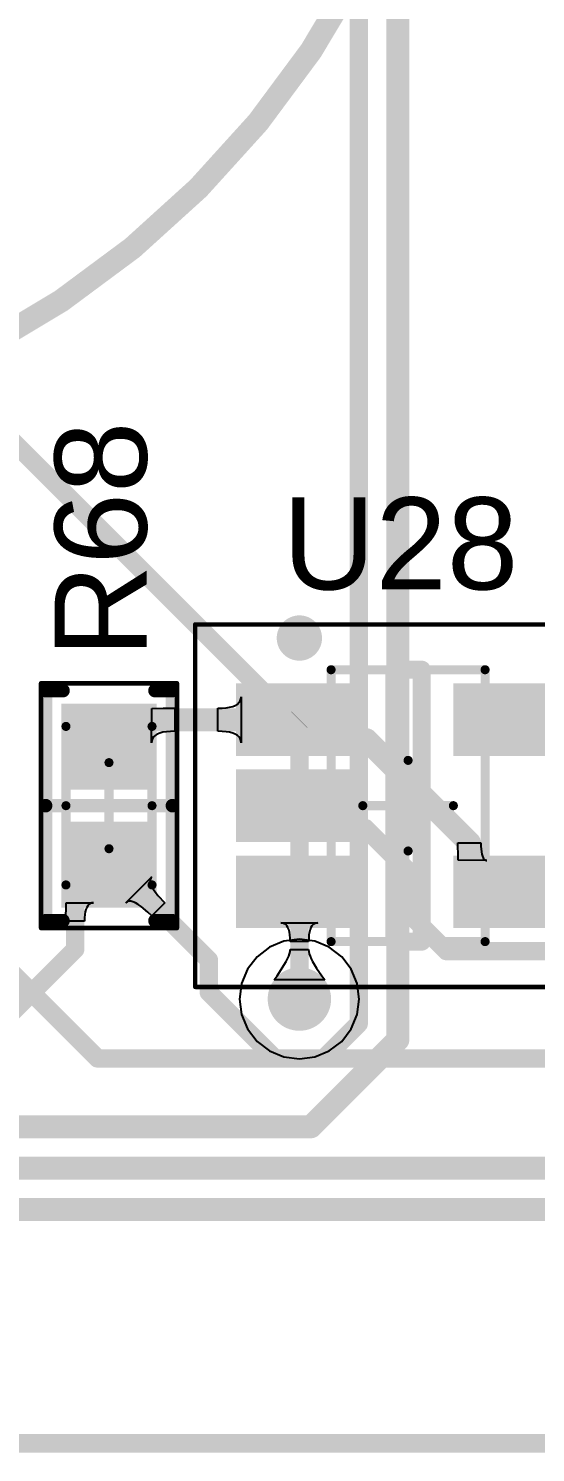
# Model space of a CAD drawing. Header units: inches. Extents: x -0.01 to 3.94, y -0.06 to 4.68.
# Drawn here: x 1.425 to 1.645, y 0.55 to 1.169 of the extents above; entities that cross this region are included whole.
import ezdxf

# ---------------------------------------------------------------- set-up
doc = ezdxf.new("R2010")
doc.units = ezdxf.units.IN
doc.header["$MEASUREMENT"] = 0
for name, color, linetype in [('Bottom Layer', 5, 'Continuous'), ('Int1 -GND)', 16, 'Continuous'), ('Int2 -PWR)', 76, 'Continuous'), ('PCBD Notes', 76, 'Continuous'), ('Top 3D Body', 56, 'Continuous'), ('Top Courtyard', 56, 'Continuous'), ('Top Layer', 1, 'Continuous'), ('Top Overlay', 2, 'Continuous'), ('Top Paste', 8, 'Continuous'), ('Top Solder', 216, 'Continuous'), ('Via Holes', 16, 'Continuous')]:
    doc.layers.add(name, color=color, linetype=linetype)
doc.styles.add('Arial', font='', dxfattribs={"height": 0.2})
doc.styles.get('Arial').set_extended_font_data('Arial')

# ---------------------------------------------------------------- blocks, each defined once
blk = doc.blocks.new('A3DDA0BC_073E_4B18_9613_F713A7EC1E27_16')
at = {"layer": 'Top Layer'}
for points in [[(-0.07283, 0.02362), (-0.07283, 0.05118), (-0.02165, 0.05118), (-0.02165, 0.02362)], [(0.02165, 0.02362), (0.02165, 0.05118), (0.07283, 0.05118), (0.07283, 0.02362)], [(-0.07283, -0.01378), (-0.07283, 0.01378), (-0.02165, 0.01378), (-0.02165, -0.01378)], [(-0.07283, -0.05118), (-0.07283, -0.02362), (-0.02165, -0.02362), (-0.02165, -0.05118)], [(0.02165, -0.05118), (0.02165, -0.02362), (0.07283, -0.02362), (0.07283, -0.05118)]]:
    blk.add_hatch(color=1, dxfattribs=at).paths.add_polyline_path(points)
at = {"layer": 'Top Paste'}
for points in [[(-0.07283, 0.02362), (-0.07283, 0.05118), (-0.02165, 0.05118), (-0.02165, 0.02362)], [(0.02165, 0.02362), (0.02165, 0.05118), (0.07283, 0.05118), (0.07283, 0.02362)], [(-0.07283, -0.01378), (-0.07283, 0.01378), (-0.02165, 0.01378), (-0.02165, -0.01378)], [(-0.07283, -0.05118), (-0.07283, -0.02362), (-0.02165, -0.02362), (-0.02165, -0.05118)], [(0.02165, -0.05118), (0.02165, -0.02362), (0.07283, -0.02362), (0.07283, -0.05118)]]:
    blk.add_hatch(color=8, dxfattribs=at).paths.add_polyline_path(points)
at = {"layer": 'Top Solder'}
for points in [[(-0.0748, 0.02165), (-0.0748, 0.05315), (-0.01969, 0.05315), (-0.01969, 0.02165)], [(0.01968, 0.02165), (0.01968, 0.05315), (0.0748, 0.05315), (0.0748, 0.02165)], [(-0.0748, -0.01575), (-0.0748, 0.01575), (-0.01969, 0.01575), (-0.01969, -0.01575)], [(-0.0748, -0.05315), (-0.0748, -0.02165), (-0.01969, -0.02165), (-0.01969, -0.05315)], [(0.01968, -0.05315), (0.01968, -0.02165), (0.0748, -0.02165), (0.0748, -0.05315)]]:
    blk.add_hatch(color=216, dxfattribs=at).paths.add_polyline_path(points)
at = {"layer": 'Top 3D Body'}
for points in [[(-0.03346, -0.05906, 0.00394, 0.00394, 0), (-0.03346, 0.05906, 0.00394, 0.00394, 0)], [(-0.03346, 0.05906, 0.00394, 0.00394, 0), (0.03346, 0.05906, 0.00394, 0.00394, 0)], [(0.03346, -0.05906, 0.00394, 0.00394, 0), (0.03346, 0.05906, 0.00394, 0.00394, 0)], [(-0.03346, -0.05906, 0.00394, 0.00394, 0), (0.03346, -0.05906, 0.00394, 0.00394, 0)]]:
    blk.add_lwpolyline(points, format="xyseb", dxfattribs=at)
for points in [[(-0.03445, 0.05906, 0.00197, 0.00197, 1), (-0.03248, 0.05906, 0.00197, 0.00197, 1)], [(-0.03445, 0.05906, 0.00197, 0.00197, 1), (-0.03248, 0.05906, 0.00197, 0.00197, 1)], [(0.03248, 0.05906, 0.00197, 0.00197, 1), (0.03445, 0.05906, 0.00197, 0.00197, 1)], [(0.03248, 0.05906, 0.00197, 0.00197, 1), (0.03445, 0.05906, 0.00197, 0.00197, 1)], [(-0.03445, -0.05906, 0.00197, 0.00197, 1), (-0.03248, -0.05906, 0.00197, 0.00197, 1)], [(-0.03445, -0.05906, 0.00197, 0.00197, 1), (-0.03248, -0.05906, 0.00197, 0.00197, 1)], [(0.03248, -0.05906, 0.00197, 0.00197, 1), (0.03445, -0.05906, 0.00197, 0.00197, 1)], [(0.03248, -0.05906, 0.00197, 0.00197, 1), (0.03445, -0.05906, 0.00197, 0.00197, 1)]]:
    blk.add_lwpolyline(points, format="xyseb", close=True, dxfattribs=at)
at = {"layer": 'Top Courtyard'}
for points in [[(-0.09252, -0.07874, 0.00197, 0.00197, 0), (-0.09252, 0.07874, 0.00197, 0.00197, 0)], [(-0.09252, 0.07874, 0.00197, 0.00197, 0), (0.09252, 0.07874, 0.00197, 0.00197, 0)], [(0.09252, -0.07874, 0.00197, 0.00197, 0), (0.09252, 0.07874, 0.00197, 0.00197, 0)], [(0, -0.01969, 0.00394, 0.00394, 0), (0, 0.01969, 0.00394, 0.00394, 0)], [(-0.01968, 0, 0.00394, 0.00394, 0), (0.01969, 0, 0.00394, 0.00394, 0)], [(-0.09252, -0.07874, 0.00197, 0.00197, 0), (0.09252, -0.07874, 0.00197, 0.00197, 0)]]:
    blk.add_lwpolyline(points, format="xyseb", dxfattribs=at)
for points in [[(-0.09301, 0.07874, 0.000984, 0.000984, 1), (-0.09203, 0.07874, 0.000984, 0.000984, 1)], [(-0.09301, 0.07874, 0.000984, 0.000984, 1), (-0.09203, 0.07874, 0.000984, 0.000984, 1)], [(0.09203, 0.07874, 0.000984, 0.000984, 1), (0.09301, 0.07874, 0.000984, 0.000984, 1)], [(0.09203, 0.07874, 0.000984, 0.000984, 1), (0.09301, 0.07874, 0.000984, 0.000984, 1)], [(-0.00098, 0.01969, 0.00197, 0.00197, 1), (0.00098, 0.01969, 0.00197, 0.00197, 1)], [(-0.02067, 0, 0.00197, 0.00197, 1), (-0.0187, 0, 0.00197, 0.00197, 1)], [(0.0187, 0, 0.00197, 0.00197, 1), (0.02067, 0, 0.00197, 0.00197, 1)], [(-0.00098, -0.01969, 0.00197, 0.00197, 1), (0.00098, -0.01969, 0.00197, 0.00197, 1)], [(-0.09301, -0.07874, 0.000984, 0.000984, 1), (-0.09203, -0.07874, 0.000984, 0.000984, 1)], [(-0.09301, -0.07874, 0.000984, 0.000984, 1), (-0.09203, -0.07874, 0.000984, 0.000984, 1)], [(0.09203, -0.07874, 0.000984, 0.000984, 1), (0.09301, -0.07874, 0.000984, 0.000984, 1)], [(0.09203, -0.07874, 0.000984, 0.000984, 1), (0.09301, -0.07874, 0.000984, 0.000984, 1)]]:
    blk.add_lwpolyline(points, format="xyseb", close=True, dxfattribs=at)
at = {"layer": 'Top Overlay'}
for points in [[(-0.04232, 0.07283, 0.00984, 0.00984, 1), (-0.05217, 0.07283, 0.00984, 0.00984, 1)], [(-0.05463, 0.07283, 0.00492, 0.00492, 1), (-0.0497, 0.07283, 0.00492, 0.00492, 1)], [(-0.04478, 0.07283, 0.00492, 0.00492, 1), (-0.03986, 0.07283, 0.00492, 0.00492, 1)], [(-0.00787, 0.05906, 0.00394, 0.00394, 1), (-0.00394, 0.05906, 0.00394, 0.00394, 1)], [(-0.00787, 0.05906, 0.00394, 0.00394, 1), (-0.00394, 0.05906, 0.00394, 0.00394, 1)], [(0.00394, 0.05906, 0.00394, 0.00394, 1), (0.00787, 0.05906, 0.00394, 0.00394, 1)], [(0.00394, 0.05906, 0.00394, 0.00394, 1), (0.00787, 0.05906, 0.00394, 0.00394, 1)], [(-0.00787, -0.05906, 0.00394, 0.00394, 1), (-0.00394, -0.05906, 0.00394, 0.00394, 1)], [(-0.00787, -0.05906, 0.00394, 0.00394, 1), (-0.00394, -0.05906, 0.00394, 0.00394, 1)], [(0.00394, -0.05906, 0.00394, 0.00394, 1), (0.00787, -0.05906, 0.00394, 0.00394, 1)], [(0.00394, -0.05906, 0.00394, 0.00394, 1), (0.00787, -0.05906, 0.00394, 0.00394, 1)]]:
    blk.add_lwpolyline(points, format="xyseb", close=True, dxfattribs=at)
for points in [[(-0.00591, 0.05906, 0.00787, 0.00787, 0), (0.00591, 0.05906, 0.00787, 0.00787, 0)], [(-0.00591, -0.05906, 0.00787, 0.00787, 0), (-0.00591, 0.05906, 0.00787, 0.00787, 0)], [(0.00591, -0.05906, 0.00787, 0.00787, 0), (0.00591, 0.05906, 0.00787, 0.00787, 0)], [(-0.00591, -0.05906, 0.00787, 0.00787, 0), (0.00591, -0.05906, 0.00787, 0.00787, 0)]]:
    blk.add_lwpolyline(points, format="xyseb", dxfattribs=at)
blk = doc.blocks.new('RES_0603_1608_66')
at = {"layer": 'Top Layer'}
for points in [[(-0.04232, -0.0187), (-0.04232, 0.0187), (-0.00886, 0.0187), (-0.00886, -0.0187)], [(0.00886, -0.0187), (0.00886, 0.0187), (0.04232, 0.0187), (0.04232, -0.0187)]]:
    blk.add_hatch(color=1, dxfattribs=at).paths.add_polyline_path(points)
at = {"layer": 'Top Paste'}
for points in [[(-0.04232, -0.0187), (-0.04232, 0.0187), (-0.00886, 0.0187), (-0.00886, -0.0187)], [(0.00886, -0.0187), (0.00886, 0.0187), (0.04232, 0.0187), (0.04232, -0.0187)]]:
    blk.add_hatch(color=8, dxfattribs=at).paths.add_polyline_path(points)
at = {"layer": 'Top Solder'}
for points in [[(-0.04429, -0.02067), (-0.04429, 0.02067), (-0.00689, 0.02067), (-0.00689, -0.02067)], [(0.00689, -0.02067), (0.00689, 0.02067), (0.04429, 0.02067), (0.04429, -0.02067)]]:
    blk.add_hatch(color=216, dxfattribs=at).paths.add_polyline_path(points)
at = {"layer": 'Top 3D Body'}
for points in [[(0.03445, 0.0187, 0.00394, 0.00394, 0), (-0.03445, 0.0187, 0.00394, 0.00394, 0)], [(-0.03445, -0.0187, 0.00394, 0.00394, 0), (-0.03445, 0.0187, 0.00394, 0.00394, 0)], [(0.03445, -0.0187, 0.00394, 0.00394, 0), (0.03445, 0.0187, 0.00394, 0.00394, 0)], [(0.03445, -0.0187, 0.00394, 0.00394, 0), (-0.03445, -0.0187, 0.00394, 0.00394, 0)]]:
    blk.add_lwpolyline(points, format="xyseb", dxfattribs=at)
for points in [[(-0.03543, 0.0187, 0.00197, 0.00197, 1), (-0.03346, 0.0187, 0.00197, 0.00197, 1)], [(-0.03543, 0.0187, 0.00197, 0.00197, 1), (-0.03346, 0.0187, 0.00197, 0.00197, 1)], [(0.03346, 0.0187, 0.00197, 0.00197, 1), (0.03543, 0.0187, 0.00197, 0.00197, 1)], [(0.03346, 0.0187, 0.00197, 0.00197, 1), (0.03543, 0.0187, 0.00197, 0.00197, 1)], [(-0.03543, -0.0187, 0.00197, 0.00197, 1), (-0.03346, -0.0187, 0.00197, 0.00197, 1)], [(-0.03543, -0.0187, 0.00197, 0.00197, 1), (-0.03346, -0.0187, 0.00197, 0.00197, 1)], [(0.03346, -0.0187, 0.00197, 0.00197, 1), (0.03543, -0.0187, 0.00197, 0.00197, 1)], [(0.03346, -0.0187, 0.00197, 0.00197, 1), (0.03543, -0.0187, 0.00197, 0.00197, 1)]]:
    blk.add_lwpolyline(points, format="xyseb", close=True, dxfattribs=at)
at = {"layer": 'Top Courtyard'}
for points in [[(0.05315, 0.02953, 0.00197, 0.00197, 0), (-0.05315, 0.02953, 0.00197, 0.00197, 0)], [(-0.05315, -0.02953, 0.00197, 0.00197, 0), (-0.05315, 0.02953, 0.00197, 0.00197, 0)], [(0.05315, -0.02953, 0.00197, 0.00197, 0), (0.05315, 0.02953, 0.00197, 0.00197, 0)], [(0, -0.0187, 0.00394, 0.00394, 0), (0, 0.0187, 0.00394, 0.00394, 0)], [(0.0187, 0, 0.00394, 0.00394, 0), (-0.0187, 0, 0.00394, 0.00394, 0)], [(0.05315, -0.02953, 0.00197, 0.00197, 0), (-0.05315, -0.02953, 0.00197, 0.00197, 0)]]:
    blk.add_lwpolyline(points, format="xyseb", dxfattribs=at)
for points in [[(-0.05364, 0.02953, 0.000984, 0.000984, 1), (-0.05266, 0.02953, 0.000984, 0.000984, 1)], [(-0.05364, 0.02953, 0.000984, 0.000984, 1), (-0.05266, 0.02953, 0.000984, 0.000984, 1)], [(0.05266, 0.02953, 0.000984, 0.000984, 1), (0.05364, 0.02953, 0.000984, 0.000984, 1)], [(0.05266, 0.02953, 0.000984, 0.000984, 1), (0.05364, 0.02953, 0.000984, 0.000984, 1)], [(-0.00098, 0.0187, 0.00197, 0.00197, 1), (0.00098, 0.0187, 0.00197, 0.00197, 1)], [(-0.01968, 0, 0.00197, 0.00197, 1), (-0.01772, 0, 0.00197, 0.00197, 1)], [(0.01772, 0, 0.00197, 0.00197, 1), (0.01968, 0, 0.00197, 0.00197, 1)], [(-0.00098, -0.0187, 0.00197, 0.00197, 1), (0.00098, -0.0187, 0.00197, 0.00197, 1)], [(-0.05364, -0.02953, 0.000984, 0.000984, 1), (-0.05266, -0.02953, 0.000984, 0.000984, 1)], [(-0.05364, -0.02953, 0.000984, 0.000984, 1), (-0.05266, -0.02953, 0.000984, 0.000984, 1)], [(0.05266, -0.02953, 0.000984, 0.000984, 1), (0.05364, -0.02953, 0.000984, 0.000984, 1)], [(0.05266, -0.02953, 0.000984, 0.000984, 1), (0.05364, -0.02953, 0.000984, 0.000984, 1)]]:
    blk.add_lwpolyline(points, format="xyseb", close=True, dxfattribs=at)
at = {"layer": 'Top Overlay'}
for points in [[(0.05, 0.02756, 0.00591, 0.00591, 0), (-0.05, 0.02756, 0.00591, 0.00591, 0)], [(-0.05, 0.02, 0.00591, 0.00591, 0), (-0.05, 0.02756, 0.00591, 0.00591, 0)], [(0, -0.02756, 0.00591, 0.00591, 0), (0, 0.02756, 0.00591, 0.00591, 0)], [(0.05, 0.02, 0.00591, 0.00591, 0), (0.05, 0.02756, 0.00591, 0.00591, 0)], [(-0.05, -0.02756, 0.00591, 0.00591, 0), (-0.05, -0.02, 0.00591, 0.00591, 0)], [(0.05, -0.02756, 0.00591, 0.00591, 0), (0.05, -0.02, 0.00591, 0.00591, 0)], [(0.05, -0.02756, 0.00591, 0.00591, 0), (-0.05, -0.02756, 0.00591, 0.00591, 0)]]:
    blk.add_lwpolyline(points, format="xyseb", dxfattribs=at)
for points in [[(-0.05148, 0.02756, 0.00295, 0.00295, 1), (-0.04852, 0.02756, 0.00295, 0.00295, 1)], [(-0.05148, 0.02756, 0.00295, 0.00295, 1), (-0.04852, 0.02756, 0.00295, 0.00295, 1)], [(-0.00148, 0.02756, 0.00295, 0.00295, 1), (0.00148, 0.02756, 0.00295, 0.00295, 1)], [(0.04852, 0.02756, 0.00295, 0.00295, 1), (0.05148, 0.02756, 0.00295, 0.00295, 1)], [(0.04852, 0.02756, 0.00295, 0.00295, 1), (0.05148, 0.02756, 0.00295, 0.00295, 1)], [(-0.05148, 0.02, 0.00295, 0.00295, 1), (-0.04852, 0.02, 0.00295, 0.00295, 1)], [(0.04852, 0.02, 0.00295, 0.00295, 1), (0.05148, 0.02, 0.00295, 0.00295, 1)], [(-0.05148, -0.02, 0.00295, 0.00295, 1), (-0.04852, -0.02, 0.00295, 0.00295, 1)], [(0.04852, -0.02, 0.00295, 0.00295, 1), (0.05148, -0.02, 0.00295, 0.00295, 1)], [(-0.05148, -0.02756, 0.00295, 0.00295, 1), (-0.04852, -0.02756, 0.00295, 0.00295, 1)], [(-0.05148, -0.02756, 0.00295, 0.00295, 1), (-0.04852, -0.02756, 0.00295, 0.00295, 1)], [(-0.00148, -0.02756, 0.00295, 0.00295, 1), (0.00148, -0.02756, 0.00295, 0.00295, 1)], [(0.04852, -0.02756, 0.00295, 0.00295, 1), (0.05148, -0.02756, 0.00295, 0.00295, 1)], [(0.04852, -0.02756, 0.00295, 0.00295, 1), (0.05148, -0.02756, 0.00295, 0.00295, 1)]]:
    blk.add_lwpolyline(points, format="xyseb", close=True, dxfattribs=at)

msp = doc.modelspace()

# ---------------------------------------------------------------- hatches: boundary and pattern name
at = {"layer": 'Bottom Layer'}
h = msp.add_hatch(color=5, dxfattribs=at)
edge = h.paths.add_edge_path()
edge.add_arc((1.54276, 0.74724), 0.01378, 0, 360)
at = {"layer": 'Int1 -GND)'}
h = msp.add_hatch(color=7, dxfattribs=at)
edge = h.paths.add_edge_path()
edge.add_arc((1.54276, 0.74724), 0.01378, 0, 360)
at = {"layer": 'Int2 -PWR)'}
h = msp.add_hatch(color=7, dxfattribs=at)
edge = h.paths.add_edge_path()
edge.add_arc((1.54276, 0.74724), 0.01378, 0, 360)
at = {"layer": 'Top Layer'}
h = msp.add_hatch(color=1, dxfattribs=at)
edge = h.paths.add_edge_path()
edge.add_arc((1.54276, 0.74724), 0.01378, 0, 360)
at = {"layer": 'Via Holes'}
h = msp.add_hatch(color=7, dxfattribs=at)
edge = h.paths.add_edge_path()
edge.add_arc((1.54276, 0.74724), 0.00689, 0, 360)

# ---------------------------------------------------------------- linework, layer by layer
at = {"layer": 'Bottom Layer'}
for p, q in [((1.53848, 0.76694), (1.53869, 0.76788)), ((1.53869, 0.76788), (1.53876, 0.7687)), ((1.53876, 0.7687), (1.54676, 0.7687)), ((1.54676, 0.7687), (1.54683, 0.76788)), ((1.54683, 0.76788), (1.54704, 0.76694)), ((1.53307, 0.75733), (1.537, 0.76349)), ((1.537, 0.76349), (1.53763, 0.76475)), ((1.53763, 0.76475), (1.53812, 0.7659)), ((1.53812, 0.7659), (1.53848, 0.76694)), ((1.54704, 0.76694), (1.54739, 0.7659)), ((1.54739, 0.7659), (1.54788, 0.76475)), ((1.54788, 0.76475), (1.54851, 0.76349)), ((1.54851, 0.76349), (1.55019, 0.76063)), ((1.53174, 0.75552), (1.53307, 0.75733)), ((1.55377, 0.75552), (1.53174, 0.75552)), ((1.55019, 0.76063), (1.55244, 0.75733)), ((1.55244, 0.75733), (1.55377, 0.75552))]:
    msp.add_line(p, q, dxfattribs=at)
for points in [[(1.58554, 0.72952, 0.01, 0.01, 0), (1.58554, 2.80446, 0.01, 0.01, 0)], [(1.56854, 0.73657, 0.008, 0.008, 0), (1.56854, 2.62146, 0.008, 0.008, 0)], [(1.08787, 1.31995, 0.008, 0.008, 0), (1.54276, 0.86506, 0.008, 0.008, 0)], [(1.54276, 0.74724, 0.008, 0.008, 0), (1.54276, 0.86506, 0.008, 0.008, 0)], [(1.40068, 0.77578, 0.008, 0.008, 0), (1.45499, 0.72146, 0.008, 0.008, 0)], [(1.55343, 0.72146, 0.008, 0.008, 0), (1.56854, 0.73657, 0.008, 0.008, 0)], [(1.54777, 0.69176, 0.01, 0.01, 0), (1.58554, 0.72952, 0.01, 0.01, 0)], [(1.45499, 0.72146, 0.008, 0.008, 0), (1.55343, 0.72146, 0.008, 0.008, 0)], [(1.08037, 0.69176, 0.01, 0.01, 0), (1.54777, 0.69176, 0.01, 0.01, 0)], [(0.87291, 0.67376, 0.01, 0.01, 0), (2.40163, 0.67376, 0.01, 0.01, 0)], [(0.86545, 0.65576, 0.01, 0.01, 0), (2.45364, 0.65576, 0.01, 0.01, 0)], [(0.94068, 0.55422, 0.008, 0.008, 0), (2.33141, 0.55422, 0.008, 0.008, 0)]]:
    msp.add_lwpolyline(points, format="xyseb", dxfattribs=at)
for points in [[(1.54076, 0.86506, 0.004, 0.004, 1), (1.54476, 0.86506, 0.004, 0.004, 1)], [(1.54076, 0.86506, 0.004, 0.004, 1), (1.54476, 0.86506, 0.004, 0.004, 1)], [(1.54076, 0.74724, 0.004, 0.004, 1), (1.54476, 0.74724, 0.004, 0.004, 1)], [(1.56654, 0.73657, 0.004, 0.004, 1), (1.57054, 0.73657, 0.004, 0.004, 1)], [(1.56654, 0.73657, 0.004, 0.004, 1), (1.57054, 0.73657, 0.004, 0.004, 1)], [(1.58304, 0.72952, 0.005, 0.005, 1), (1.58804, 0.72952, 0.005, 0.005, 1)], [(1.58304, 0.72952, 0.005, 0.005, 1), (1.58804, 0.72952, 0.005, 0.005, 1)], [(1.45299, 0.72146, 0.004, 0.004, 1), (1.45699, 0.72146, 0.004, 0.004, 1)], [(1.45299, 0.72146, 0.004, 0.004, 1), (1.45699, 0.72146, 0.004, 0.004, 1)], [(1.55143, 0.72146, 0.004, 0.004, 1), (1.55543, 0.72146, 0.004, 0.004, 1)], [(1.55143, 0.72146, 0.004, 0.004, 1), (1.55543, 0.72146, 0.004, 0.004, 1)], [(1.54527, 0.69176, 0.005, 0.005, 1), (1.55027, 0.69176, 0.005, 0.005, 1)], [(1.54527, 0.69176, 0.005, 0.005, 1), (1.55027, 0.69176, 0.005, 0.005, 1)]]:
    msp.add_lwpolyline(points, format="xyseb", close=True, dxfattribs=at)
at = {"layer": 'Int1 -GND)'}
for p, q in [((1.52975, 0.76976), (1.52437, 0.76563)), ((1.53603, 0.77236), (1.52975, 0.76976)), ((1.54276, 0.77325), (1.53603, 0.77236)), ((1.54949, 0.77236), (1.54276, 0.77325)), ((1.55576, 0.76976), (1.54949, 0.77236)), ((1.56114, 0.76563), (1.55576, 0.76976)), ((1.52437, 0.76563), (1.52024, 0.76025)), ((1.56527, 0.76025), (1.56114, 0.76563)), ((1.52024, 0.76025), (1.51764, 0.75397)), ((1.56787, 0.75397), (1.56527, 0.76025)), ((1.51764, 0.75397), (1.51675, 0.74724)), ((1.56876, 0.74724), (1.56787, 0.75397)), ((1.51675, 0.74724), (1.51764, 0.74051)), ((1.56787, 0.74051), (1.56876, 0.74724)), ((1.51764, 0.74051), (1.52024, 0.73424)), ((1.56527, 0.73424), (1.56787, 0.74051)), ((1.52024, 0.73424), (1.52437, 0.72886)), ((1.56114, 0.72886), (1.56527, 0.73424)), ((1.52437, 0.72886), (1.52975, 0.72473)), ((1.52975, 0.72473), (1.53603, 0.72213)), ((1.54949, 0.72213), (1.55576, 0.72473)), ((1.55576, 0.72473), (1.56114, 0.72886)), ((1.53603, 0.72213), (1.54276, 0.72124)), ((1.54276, 0.72124), (1.54949, 0.72213))]:
    msp.add_line(p, q, dxfattribs=at)
at = {"layer": 'Int2 -PWR)'}
for p, q in [((1.52975, 0.76976), (1.52437, 0.76563)), ((1.53603, 0.77236), (1.52975, 0.76976)), ((1.54276, 0.77325), (1.53603, 0.77236)), ((1.54949, 0.77236), (1.54276, 0.77325)), ((1.55576, 0.76976), (1.54949, 0.77236)), ((1.56114, 0.76563), (1.55576, 0.76976)), ((1.52437, 0.76563), (1.52024, 0.76025)), ((1.56527, 0.76025), (1.56114, 0.76563)), ((1.52024, 0.76025), (1.51764, 0.75397)), ((1.56787, 0.75397), (1.56527, 0.76025)), ((1.51764, 0.75397), (1.51675, 0.74724)), ((1.56876, 0.74724), (1.56787, 0.75397)), ((1.51675, 0.74724), (1.51764, 0.74051)), ((1.56787, 0.74051), (1.56876, 0.74724)), ((1.51764, 0.74051), (1.52024, 0.73424)), ((1.56527, 0.73424), (1.56787, 0.74051)), ((1.52024, 0.73424), (1.52437, 0.72886)), ((1.56114, 0.72886), (1.56527, 0.73424)), ((1.52437, 0.72886), (1.52975, 0.72473)), ((1.52975, 0.72473), (1.53603, 0.72213)), ((1.54949, 0.72213), (1.55576, 0.72473)), ((1.55576, 0.72473), (1.56114, 0.72886)), ((1.53603, 0.72213), (1.54276, 0.72124)), ((1.54276, 0.72124), (1.54949, 0.72213))]:
    msp.add_line(p, q, dxfattribs=at)
at = {"layer": 'PCBD Notes'}
msp.add_lwpolyline([(1.61417, 1.37795, 0.01, 0.01, 1), (0.82677, 1.37795, 0.01, 0.01, 1)], format="xyseb", close=True, dxfattribs=at)
at = {"layer": 'Top Layer'}
for p, q in [((1.5173, 0.87763), (1.51741, 0.87858)), ((1.51741, 0.87858), (1.51741, 0.85858)), ((1.47846, 0.85858), (1.47858, 0.87346)), ((1.47858, 0.87346), (1.47868, 0.87348)), ((1.47868, 0.87348), (1.47898, 0.87351)), ((1.47898, 0.87351), (1.48348, 0.87357)), ((1.48348, 0.87357), (1.48858, 0.87358)), ((1.48858, 0.87358), (1.48858, 0.86358)), ((1.50729, 0.87358), (1.50921, 0.87363)), ((1.50729, 0.86358), (1.50729, 0.87358)), ((1.50921, 0.87363), (1.51093, 0.87378)), ((1.51093, 0.87378), (1.51245, 0.87403)), ((1.51245, 0.87403), (1.51376, 0.87438)), ((1.51376, 0.87438), (1.51488, 0.87483)), ((1.51488, 0.87483), (1.51579, 0.87538)), ((1.51579, 0.87538), (1.51649, 0.87603)), ((1.51649, 0.87603), (1.517, 0.87678)), ((1.517, 0.87678), (1.5173, 0.87763)), ((1.47888, 0.86038), (1.47857, 0.85953)), ((1.47939, 0.86113), (1.47888, 0.86038)), ((1.4801, 0.86178), (1.47939, 0.86113)), ((1.48101, 0.86233), (1.4801, 0.86178)), ((1.48212, 0.86278), (1.48101, 0.86233)), ((1.48344, 0.86313), (1.48212, 0.86278)), ((1.48495, 0.86338), (1.48344, 0.86313)), ((1.48667, 0.86353), (1.48495, 0.86338)), ((1.48858, 0.86358), (1.48667, 0.86353)), ((1.50921, 0.86353), (1.50729, 0.86358)), ((1.51093, 0.86338), (1.50921, 0.86353)), ((1.51245, 0.86313), (1.51093, 0.86338)), ((1.51376, 0.86278), (1.51245, 0.86313)), ((1.51488, 0.86233), (1.51376, 0.86278)), ((1.51579, 0.86178), (1.51488, 0.86233)), ((1.51649, 0.86113), (1.51579, 0.86178)), ((1.517, 0.86038), (1.51649, 0.86113)), ((1.5173, 0.85953), (1.517, 0.86038)), ((1.47857, 0.85953), (1.47846, 0.85858)), ((1.51741, 0.85858), (1.5173, 0.85953)), ((1.61165, 0.81512), (1.62165, 0.81512)), ((1.6117, 0.80873), (1.61165, 0.81512)), ((1.62165, 0.81512), (1.62168, 0.81366)), ((1.62168, 0.81366), (1.62189, 0.81119)), ((1.62189, 0.81119), (1.62207, 0.81019)), ((1.61173, 0.80782), (1.6117, 0.80873)), ((1.61175, 0.80759), (1.61173, 0.80782)), ((1.61177, 0.80752), (1.61175, 0.80759)), ((1.62425, 0.8074), (1.61177, 0.80752)), ((1.62207, 0.81019), (1.6223, 0.80934)), ((1.6223, 0.80934), (1.62259, 0.80864)), ((1.62259, 0.80864), (1.62293, 0.8081)), ((1.62293, 0.8081), (1.62332, 0.80771)), ((1.62332, 0.80771), (1.62376, 0.80748)), ((1.62376, 0.80748), (1.62425, 0.8074)), ((1.46727, 0.78906), (1.47858, 0.80037)), ((1.47813, 0.79975), (1.4779, 0.79901)), ((1.4779, 0.79901), (1.4779, 0.79817)), ((1.4779, 0.79817), (1.47813, 0.7972)), ((1.47858, 0.80037), (1.47813, 0.79975)), ((1.47813, 0.7972), (1.47858, 0.79613)), ((1.47858, 0.79613), (1.47926, 0.79494)), ((1.47926, 0.79494), (1.48016, 0.79364)), ((1.48016, 0.79364), (1.4813, 0.79223)), ((1.4813, 0.79223), (1.48424, 0.78906)), ((1.4413, 0.78106), (1.44142, 0.78906)), ((1.44142, 0.78906), (1.4533, 0.78906)), ((1.44994, 0.78618), (1.44966, 0.78514)), ((1.4503, 0.78706), (1.44994, 0.78618)), ((1.45074, 0.78778), (1.4503, 0.78706)), ((1.45126, 0.78834), (1.45074, 0.78778)), ((1.45186, 0.78874), (1.45126, 0.78834)), ((1.45254, 0.78898), (1.45186, 0.78874)), ((1.4533, 0.78906), (1.45254, 0.78898)), ((1.46789, 0.78951), (1.46727, 0.78906)), ((1.46862, 0.78974), (1.46789, 0.78951)), ((1.46947, 0.78974), (1.46862, 0.78974)), ((1.47043, 0.78951), (1.46947, 0.78974)), ((1.47151, 0.78906), (1.47043, 0.78951)), ((1.4727, 0.78838), (1.47151, 0.78906)), ((1.474, 0.78747), (1.4727, 0.78838)), ((1.47694, 0.78498), (1.474, 0.78747)), ((1.48424, 0.78906), (1.47858, 0.7834)), ((1.4493, 0.78106), (1.4413, 0.78106)), ((1.44934, 0.78258), (1.4493, 0.78106)), ((1.44946, 0.78394), (1.44934, 0.78258)), ((1.44966, 0.78514), (1.44946, 0.78394)), ((1.47858, 0.7834), (1.47694, 0.78498)), ((1.53552, 0.78024), (1.53476, 0.78032)), ((1.53476, 0.78032), (1.55076, 0.78032)), ((1.5362, 0.77999), (1.53552, 0.78024)), ((1.5368, 0.77959), (1.5362, 0.77999)), ((1.53732, 0.77902), (1.5368, 0.77959)), ((1.54872, 0.77959), (1.5482, 0.77902)), ((1.54932, 0.77999), (1.54872, 0.77959)), ((1.55, 0.78024), (1.54932, 0.77999)), ((1.55076, 0.78032), (1.55, 0.78024)), ((1.53776, 0.77829), (1.53732, 0.77902)), ((1.53812, 0.7774), (1.53776, 0.77829)), ((1.5384, 0.77634), (1.53812, 0.7774)), ((1.5386, 0.77512), (1.5384, 0.77634)), ((1.53872, 0.77374), (1.5386, 0.77512)), ((1.53876, 0.7722), (1.53872, 0.77374)), ((1.5468, 0.77374), (1.54676, 0.7722)), ((1.54692, 0.77512), (1.5468, 0.77374)), ((1.54712, 0.77634), (1.54692, 0.77512)), ((1.5474, 0.7774), (1.54712, 0.77634)), ((1.54776, 0.77829), (1.5474, 0.7774)), ((1.5482, 0.77902), (1.54776, 0.77829)), ((1.53848, 0.76694), (1.53869, 0.76788)), ((1.53869, 0.76788), (1.53876, 0.7687)), ((1.54676, 0.7722), (1.53876, 0.7722)), ((1.53876, 0.7687), (1.54676, 0.7687)), ((1.54676, 0.7687), (1.54683, 0.76788)), ((1.54683, 0.76788), (1.54704, 0.76694)), ((1.53307, 0.75733), (1.537, 0.76349)), ((1.537, 0.76349), (1.53763, 0.76475)), ((1.53763, 0.76475), (1.53812, 0.7659)), ((1.53812, 0.7659), (1.53848, 0.76694)), ((1.54704, 0.76694), (1.54739, 0.7659)), ((1.54739, 0.7659), (1.54788, 0.76475)), ((1.54788, 0.76475), (1.54851, 0.76349)), ((1.54851, 0.76349), (1.55019, 0.76063)), ((1.53174, 0.75552), (1.53307, 0.75733)), ((1.55377, 0.75552), (1.53174, 0.75552)), ((1.55019, 0.76063), (1.55244, 0.75733)), ((1.55244, 0.75733), (1.55377, 0.75552))]:
    msp.add_line(p, q, dxfattribs=at)
for points in [[(1.46, 0.85685, 0.01, 0.01, 0), (1.47173, 0.86858, 0.01, 0.01, 0)], [(1.47173, 0.86858, 0.01, 0.01, 0), (1.54268, 0.86858, 0.01, 0.01, 0)], [(1.54268, 0.86858, 0.01, 0.01, 0), (1.54276, 0.86866, 0.01, 0.01, 0)], [(1.54276, 0.86866, 0.01, 0.01, 0), (1.55154, 0.85988, 0.01, 0.01, 0)], [(1.63724, 0.86866, 0.01, 0.01, 0), (1.70917, 0.86866, 0.01, 0.01, 0)], [(1.55154, 0.85988, 0.01, 0.01, 0), (1.57189, 0.85988, 0.01, 0.01, 0)], [(1.57189, 0.85988, 0.01, 0.01, 0), (1.61665, 0.81512, 0.01, 0.01, 0)], [(1.54276, 0.83126, 0.008, 0.008, 0), (1.55254, 0.82148, 0.008, 0.008, 0)], [(1.55254, 0.82148, 0.008, 0.008, 0), (1.57147, 0.82148, 0.008, 0.008, 0)], [(1.57147, 0.82148, 0.008, 0.008, 0), (1.58908, 0.80388, 0.008, 0.008, 0)], [(1.61665, 0.80264, 0.01, 0.01, 0), (1.61665, 0.81512, 0.01, 0.01, 0)], [(1.4453, 0.79294, 0.008, 0.008, 0), (1.45803, 0.80567, 0.008, 0.008, 0)], [(1.45803, 0.80567, 0.008, 0.008, 0), (1.46197, 0.80567, 0.008, 0.008, 0)], [(1.46197, 0.80567, 0.008, 0.008, 0), (1.50339, 0.76425, 0.008, 0.008, 0)], [(1.58908, 0.78568, 0.008, 0.008, 0), (1.58908, 0.80388, 0.008, 0.008, 0)], [(1.61665, 0.80264, 0.01, 0.01, 0), (1.62543, 0.79386, 0.01, 0.01, 0)], [(1.62543, 0.79386, 0.01, 0.01, 0), (1.63724, 0.79386, 0.01, 0.01, 0)], [(1.4453, 0.76884, 0.008, 0.008, 0), (1.4453, 0.79294, 0.008, 0.008, 0)], [(1.54276, 0.74724, 0.008, 0.008, 0), (1.54276, 0.79386, 0.008, 0.008, 0)], [(1.58908, 0.78568, 0.008, 0.008, 0), (1.60668, 0.76808, 0.008, 0.008, 0)], [(1.3749, 0.69844, 0.008, 0.008, 0), (1.4453, 0.76884, 0.008, 0.008, 0)], [(1.50339, 0.75015, 0.008, 0.008, 0), (1.50339, 0.76425, 0.008, 0.008, 0)], [(1.60668, 0.76808, 0.008, 0.008, 0), (1.68142, 0.76808, 0.008, 0.008, 0)], [(1.50339, 0.75015, 0.008, 0.008, 0), (1.53208, 0.72146, 0.008, 0.008, 0)], [(1.53208, 0.72146, 0.008, 0.008, 0), (1.98843, 0.72146, 0.008, 0.008, 0)]]:
    msp.add_lwpolyline(points, format="xyseb", dxfattribs=at)
for points in [[(1.46923, 0.86858, 0.005, 0.005, 1), (1.47423, 0.86858, 0.005, 0.005, 1)], [(1.46923, 0.86858, 0.005, 0.005, 1), (1.47423, 0.86858, 0.005, 0.005, 1)], [(1.54018, 0.86858, 0.005, 0.005, 1), (1.54518, 0.86858, 0.005, 0.005, 1)], [(1.54018, 0.86858, 0.005, 0.005, 1), (1.54518, 0.86858, 0.005, 0.005, 1)], [(1.54026, 0.86866, 0.005, 0.005, 1), (1.54526, 0.86866, 0.005, 0.005, 1)], [(1.54026, 0.86866, 0.005, 0.005, 1), (1.54526, 0.86866, 0.005, 0.005, 1)], [(1.63474, 0.86866, 0.005, 0.005, 1), (1.63974, 0.86866, 0.005, 0.005, 1)], [(1.4575, 0.85685, 0.005, 0.005, 1), (1.4625, 0.85685, 0.005, 0.005, 1)], [(1.54904, 0.85988, 0.005, 0.005, 1), (1.55404, 0.85988, 0.005, 0.005, 1)], [(1.54904, 0.85988, 0.005, 0.005, 1), (1.55404, 0.85988, 0.005, 0.005, 1)], [(1.56939, 0.85988, 0.005, 0.005, 1), (1.57439, 0.85988, 0.005, 0.005, 1)], [(1.56939, 0.85988, 0.005, 0.005, 1), (1.57439, 0.85988, 0.005, 0.005, 1)], [(1.54076, 0.83126, 0.004, 0.004, 1), (1.54476, 0.83126, 0.004, 0.004, 1)], [(1.55054, 0.82148, 0.004, 0.004, 1), (1.55454, 0.82148, 0.004, 0.004, 1)], [(1.55054, 0.82148, 0.004, 0.004, 1), (1.55454, 0.82148, 0.004, 0.004, 1)], [(1.56947, 0.82148, 0.004, 0.004, 1), (1.57347, 0.82148, 0.004, 0.004, 1)], [(1.56947, 0.82148, 0.004, 0.004, 1), (1.57347, 0.82148, 0.004, 0.004, 1)], [(1.61415, 0.81512, 0.005, 0.005, 1), (1.61915, 0.81512, 0.005, 0.005, 1)], [(1.61415, 0.81512, 0.005, 0.005, 1), (1.61915, 0.81512, 0.005, 0.005, 1)], [(1.45603, 0.80567, 0.004, 0.004, 1), (1.46003, 0.80567, 0.004, 0.004, 1)], [(1.45603, 0.80567, 0.004, 0.004, 1), (1.46003, 0.80567, 0.004, 0.004, 1)], [(1.45997, 0.80567, 0.004, 0.004, 1), (1.46397, 0.80567, 0.004, 0.004, 1)], [(1.45997, 0.80567, 0.004, 0.004, 1), (1.46397, 0.80567, 0.004, 0.004, 1)], [(1.58708, 0.80388, 0.004, 0.004, 1), (1.59108, 0.80388, 0.004, 0.004, 1)], [(1.58708, 0.80388, 0.004, 0.004, 1), (1.59108, 0.80388, 0.004, 0.004, 1)], [(1.61415, 0.80264, 0.005, 0.005, 1), (1.61915, 0.80264, 0.005, 0.005, 1)], [(1.61415, 0.80264, 0.005, 0.005, 1), (1.61915, 0.80264, 0.005, 0.005, 1)], [(1.62293, 0.79386, 0.005, 0.005, 1), (1.62793, 0.79386, 0.005, 0.005, 1)], [(1.62293, 0.79386, 0.005, 0.005, 1), (1.62793, 0.79386, 0.005, 0.005, 1)], [(1.63474, 0.79386, 0.005, 0.005, 1), (1.63974, 0.79386, 0.005, 0.005, 1)], [(1.4433, 0.79294, 0.004, 0.004, 1), (1.4473, 0.79294, 0.004, 0.004, 1)], [(1.4433, 0.79294, 0.004, 0.004, 1), (1.4473, 0.79294, 0.004, 0.004, 1)], [(1.54076, 0.79386, 0.004, 0.004, 1), (1.54476, 0.79386, 0.004, 0.004, 1)], [(1.58708, 0.78568, 0.004, 0.004, 1), (1.59108, 0.78568, 0.004, 0.004, 1)], [(1.58708, 0.78568, 0.004, 0.004, 1), (1.59108, 0.78568, 0.004, 0.004, 1)], [(1.4433, 0.76884, 0.004, 0.004, 1), (1.4473, 0.76884, 0.004, 0.004, 1)], [(1.4433, 0.76884, 0.004, 0.004, 1), (1.4473, 0.76884, 0.004, 0.004, 1)], [(1.50139, 0.76425, 0.004, 0.004, 1), (1.50539, 0.76425, 0.004, 0.004, 1)], [(1.50139, 0.76425, 0.004, 0.004, 1), (1.50539, 0.76425, 0.004, 0.004, 1)], [(1.60468, 0.76808, 0.004, 0.004, 1), (1.60868, 0.76808, 0.004, 0.004, 1)], [(1.60468, 0.76808, 0.004, 0.004, 1), (1.60868, 0.76808, 0.004, 0.004, 1)], [(1.50139, 0.75015, 0.004, 0.004, 1), (1.50539, 0.75015, 0.004, 0.004, 1)], [(1.50139, 0.75015, 0.004, 0.004, 1), (1.50539, 0.75015, 0.004, 0.004, 1)], [(1.54076, 0.74724, 0.004, 0.004, 1), (1.54476, 0.74724, 0.004, 0.004, 1)], [(1.53008, 0.72146, 0.004, 0.004, 1), (1.53408, 0.72146, 0.004, 0.004, 1)], [(1.53008, 0.72146, 0.004, 0.004, 1), (1.53408, 0.72146, 0.004, 0.004, 1)]]:
    msp.add_lwpolyline(points, format="xyseb", close=True, dxfattribs=at)

# ---------------------------------------------------------------- block references
msp.add_blockref('A3DDA0BC_073E_4B18_9613_F713A7EC1E27_16', (1.59, 0.83126))
at = {"rotation": 270}
msp.add_blockref('RES_0603_1608_66', (1.46, 0.83126), dxfattribs=at)

# ---------------------------------------------------------------- texts
at = {"layer": 'Top Overlay', "style": 'Arial'}
msp.add_text('R68', height=0.04, rotation=90, dxfattribs=at).set_placement((1.47638, 0.89567))
msp.add_text('U28', height=0.04, dxfattribs=at).set_placement((1.53543, 0.9252))

doc.saveas('drawing.dxf')
